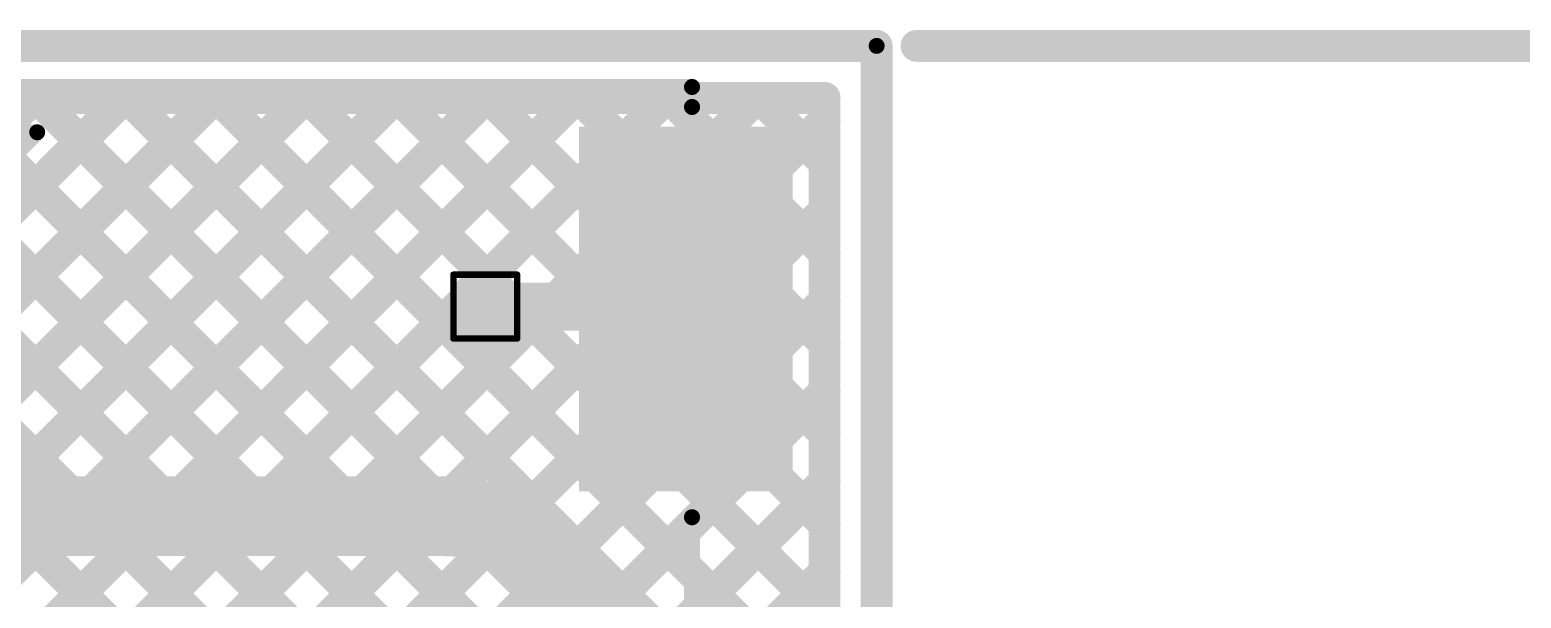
# Model space of a CAD drawing. Header units: inches. Extents: x 3 to 457, y -41 to 239.
# Drawn here: x 114.78 to 126.65, y 164.16 to 168.68 of the extents above; entities that cross this region are included whole.
import ezdxf

# ---------------------------------------------------------------- set-up
doc = ezdxf.new("R2010")
doc.units = ezdxf.units.IN
for name, color, linetype in [('Board Outline', 216, 'Continuous'), ('Bottom Layer', 5, 'Continuous'), ('Dimension', 6, 'Continuous'), ('Drill Drawing', 1, 'Continuous'), ('Fabrication', 76, 'Continuous'), ('Top Layer', 1, 'Continuous'), ('Top Overlay', 2, 'Continuous'), ('Top Paste', 8, 'Continuous'), ('Top Solder', 216, 'Continuous'), ('Via Holes', 16, 'Continuous')]:
    doc.layers.add(name, color=color, linetype=linetype)

# ---------------------------------------------------------------- blocks, each defined once
blk = doc.blocks.new('8_01A0_015200_19')
at = {"layer": 'Top Layer'}
blk.add_hatch(color=1, dxfattribs=at).paths.add_polyline_path([(-6.3, -0.14), (-4.7, -0.14), (-4.7, -2.94), (-6.3, -2.94)])
at = {"layer": 'Top Paste'}
blk.add_hatch(color=8, dxfattribs=at).paths.add_polyline_path([(-6.3, -0.14), (-4.7, -0.14), (-4.7, -2.94), (-6.3, -2.94)])
at = {"layer": 'Top Solder'}
blk.add_hatch(color=216, dxfattribs=at).paths.add_polyline_path([(-6.35, -0.09), (-4.65, -0.09), (-4.65, -2.99), (-6.35, -2.99)])
at = {"layer": 'Top Overlay'}
for points in [[(-5.55, 1.375, 0.127, 0.127, 0), (-5.55, 0.115, 0.127, 0.127, 0)], [(0, -2.605, 0.127, 0.127, 0), (-0.342, -2.946, 0.127, 0.127, 0)], [(0.342, -2.946, 0.127, 0.127, 0), (-0.342, -2.946, 0.127, 0.127, 0)], [(-5.55, -3.147, 0.127, 0.127, 0), (-5.55, -3.306, 0.127, 0.127, 0)], [(5.55, -3.306, 0.127, 0.127, 0), (-5.55, -3.306, 0.127, 0.127, 0)]]:
    blk.add_lwpolyline(points, format="xyseb", dxfattribs=at)
for points in [[(-5.582, 0.115, 0.0635, 0.0635, 1), (-5.518, 0.115, 0.0635, 0.0635, 1)], [(-0.373, -2.946, 0.0635, 0.0635, 1), (-0.31, -2.946, 0.0635, 0.0635, 1)], [(-0.373, -2.946, 0.0635, 0.0635, 1), (-0.31, -2.946, 0.0635, 0.0635, 1)], [(-5.582, -3.147, 0.0635, 0.0635, 1), (-5.518, -3.147, 0.0635, 0.0635, 1)], [(-5.582, -3.306, 0.0635, 0.0635, 1), (-5.518, -3.306, 0.0635, 0.0635, 1)], [(-5.582, -3.306, 0.0635, 0.0635, 1), (-5.518, -3.306, 0.0635, 0.0635, 1)]]:
    blk.add_lwpolyline(points, format="xyseb", close=True, dxfattribs=at)

msp = doc.modelspace()

# ---------------------------------------------------------------- hatches: boundary and pattern name
at = {"layer": 'Bottom Layer'}
h = msp.add_hatch(color=5, dxfattribs=at)
edge = h.paths.add_edge_path()
edge.add_arc((118.406, 166.481), 0.3, 0, 360)
at = {"layer": 'Top Layer'}
h = msp.add_hatch(color=1, dxfattribs=at)
edge = h.paths.add_edge_path()
edge.add_arc((118.406, 166.481), 0.3, 0, 360)
at = {"layer": 'Via Holes'}
h = msp.add_hatch(color=7, dxfattribs=at)
edge = h.paths.add_edge_path()
edge.add_arc((118.406, 166.481), 0.15, 0, 360)

# ---------------------------------------------------------------- linework, layer by layer
at = {"layer": 'Board Outline'}
for points in [[(107.481, 168.554, 0.127, 0.127, 0), (121.519, 168.554, 0.127, 0.127, 0)], [(121.519, 163.341, 0.127, 0.127, 0), (121.519, 168.554, 0.127, 0.127, 0)]]:
    msp.add_lwpolyline(points, format="xyseb", dxfattribs=at)
msp.add_lwpolyline([(121.487, 168.554, 0.0635, 0.0635, 1), (121.55, 168.554, 0.0635, 0.0635, 1)], format="xyseb", close=True, dxfattribs=at)
msp.add_lwpolyline([(121.487, 168.554, 0.0635, 0.0635, 1), (121.55, 168.554, 0.0635, 0.0635, 1)], format="xyseb", close=True, dxfattribs=at)
at = {"layer": 'Bottom Layer'}
for points in [[(98.898, 152.223, 0.254, 0.254, 0), (114.815, 168.14, 0.254, 0.254, 0)], [(98.898, 151.504, 0.254, 0.254, 0), (115.534, 168.14, 0.254, 0.254, 0)], [(98.898, 150.067, 0.254, 0.254, 0), (116.971, 168.14, 0.254, 0.254, 0)], [(98.898, 150.786, 0.254, 0.254, 0), (116.252, 168.14, 0.254, 0.254, 0)], [(104.868, 155.319, 0.254, 0.254, 0), (117.689, 168.14, 0.254, 0.254, 0)], [(105.966, 155.698, 0.254, 0.254, 0), (118.408, 168.14, 0.254, 0.254, 0)], [(106.688, 155.702, 0.254, 0.254, 0), (119.126, 168.14, 0.254, 0.254, 0)], [(107.406, 155.702, 0.254, 0.254, 0), (119.844, 168.14, 0.254, 0.254, 0)], [(107.895, 168.14, 0.254, 0.254, 0), (121.104, 168.14, 0.254, 0.254, 0)], [(108.125, 155.702, 0.254, 0.254, 0), (120.563, 168.14, 0.254, 0.254, 0)], [(111.249, 168.14, 0.254, 0.254, 0), (121.912, 157.477, 0.254, 0.254, 0)], [(111.967, 168.14, 0.254, 0.254, 0), (122.56, 157.547, 0.254, 0.254, 0)], [(112.686, 168.14, 0.254, 0.254, 0), (123.278, 157.547, 0.254, 0.254, 0)], [(113.404, 168.14, 0.254, 0.254, 0), (123.997, 157.547, 0.254, 0.254, 0)], [(114.122, 168.14, 0.254, 0.254, 0), (124.715, 157.547, 0.254, 0.254, 0)], [(114.841, 168.14, 0.254, 0.254, 0), (125.434, 157.547, 0.254, 0.254, 0)], [(115.559, 168.14, 0.254, 0.254, 0), (121.334, 162.365, 0.254, 0.254, 0)], [(116.278, 168.14, 0.254, 0.254, 0), (121.105, 163.313, 0.254, 0.254, 0)], [(116.996, 168.14, 0.254, 0.254, 0), (121.104, 164.032, 0.254, 0.254, 0)], [(117.715, 168.14, 0.254, 0.254, 0), (121.104, 164.75, 0.254, 0.254, 0)], [(118.433, 168.14, 0.254, 0.254, 0), (121.104, 165.469, 0.254, 0.254, 0)], [(119.151, 168.14, 0.254, 0.254, 0), (121.104, 166.187, 0.254, 0.254, 0)], [(119.87, 168.14, 0.254, 0.254, 0), (121.104, 166.906, 0.254, 0.254, 0)], [(120.588, 168.14, 0.254, 0.254, 0), (121.104, 167.624, 0.254, 0.254, 0)], [(121.104, 163.341, 0.254, 0.254, 0), (121.104, 168.14, 0.254, 0.254, 0)], [(108.843, 155.702, 0.254, 0.254, 0), (121.104, 167.963, 0.254, 0.254, 0)], [(109.562, 155.702, 0.254, 0.254, 0), (121.104, 167.245, 0.254, 0.254, 0)], [(110.28, 155.702, 0.254, 0.254, 0), (121.104, 166.526, 0.254, 0.254, 0)], [(110.998, 155.702, 0.254, 0.254, 0), (121.104, 165.808, 0.254, 0.254, 0)], [(111.717, 155.702, 0.254, 0.254, 0), (121.104, 165.089, 0.254, 0.254, 0)], [(112.435, 155.702, 0.254, 0.254, 0), (121.104, 164.371, 0.254, 0.254, 0)]]:
    msp.add_lwpolyline(points, format="xyseb", dxfattribs=at)
for points in [[(114.752, 168.14, 0.127, 0.127, 1), (114.879, 168.14, 0.127, 0.127, 1)], [(114.777, 168.14, 0.127, 0.127, 1), (114.904, 168.14, 0.127, 0.127, 1)], [(115.47, 168.14, 0.127, 0.127, 1), (115.597, 168.14, 0.127, 0.127, 1)], [(115.496, 168.14, 0.127, 0.127, 1), (115.623, 168.14, 0.127, 0.127, 1)], [(116.189, 168.14, 0.127, 0.127, 1), (116.316, 168.14, 0.127, 0.127, 1)], [(116.214, 168.14, 0.127, 0.127, 1), (116.341, 168.14, 0.127, 0.127, 1)], [(116.907, 168.14, 0.127, 0.127, 1), (117.034, 168.14, 0.127, 0.127, 1)], [(116.933, 168.14, 0.127, 0.127, 1), (117.06, 168.14, 0.127, 0.127, 1)], [(117.626, 168.14, 0.127, 0.127, 1), (117.753, 168.14, 0.127, 0.127, 1)], [(117.651, 168.14, 0.127, 0.127, 1), (117.778, 168.14, 0.127, 0.127, 1)], [(118.344, 168.14, 0.127, 0.127, 1), (118.471, 168.14, 0.127, 0.127, 1)], [(118.37, 168.14, 0.127, 0.127, 1), (118.497, 168.14, 0.127, 0.127, 1)], [(119.062, 168.14, 0.127, 0.127, 1), (119.189, 168.14, 0.127, 0.127, 1)], [(119.088, 168.14, 0.127, 0.127, 1), (119.215, 168.14, 0.127, 0.127, 1)], [(119.781, 168.14, 0.127, 0.127, 1), (119.908, 168.14, 0.127, 0.127, 1)], [(119.806, 168.14, 0.127, 0.127, 1), (119.933, 168.14, 0.127, 0.127, 1)], [(120.499, 168.14, 0.127, 0.127, 1), (120.626, 168.14, 0.127, 0.127, 1)], [(120.525, 168.14, 0.127, 0.127, 1), (120.652, 168.14, 0.127, 0.127, 1)], [(121.041, 168.14, 0.127, 0.127, 1), (121.168, 168.14, 0.127, 0.127, 1)], [(121.041, 168.14, 0.127, 0.127, 1), (121.168, 168.14, 0.127, 0.127, 1)], [(121.041, 167.963, 0.127, 0.127, 1), (121.168, 167.963, 0.127, 0.127, 1)], [(121.041, 167.624, 0.127, 0.127, 1), (121.168, 167.624, 0.127, 0.127, 1)], [(121.041, 167.245, 0.127, 0.127, 1), (121.168, 167.245, 0.127, 0.127, 1)], [(121.041, 166.906, 0.127, 0.127, 1), (121.168, 166.906, 0.127, 0.127, 1)], [(121.041, 166.526, 0.127, 0.127, 1), (121.168, 166.526, 0.127, 0.127, 1)], [(121.041, 166.187, 0.127, 0.127, 1), (121.168, 166.187, 0.127, 0.127, 1)], [(121.041, 165.808, 0.127, 0.127, 1), (121.168, 165.808, 0.127, 0.127, 1)], [(121.041, 165.469, 0.127, 0.127, 1), (121.168, 165.469, 0.127, 0.127, 1)], [(121.041, 165.089, 0.127, 0.127, 1), (121.168, 165.089, 0.127, 0.127, 1)], [(121.041, 164.75, 0.127, 0.127, 1), (121.168, 164.75, 0.127, 0.127, 1)], [(121.041, 164.371, 0.127, 0.127, 1), (121.168, 164.371, 0.127, 0.127, 1)]]:
    msp.add_lwpolyline(points, format="xyseb", close=True, dxfattribs=at)
at = {"layer": 'Dimension'}
msp.add_lwpolyline([(121.836, 168.554, 0.254, 0.254, 0), (250.342, 168.554, 0.254, 0.254, 0)], format="xyseb", dxfattribs=at)
msp.add_lwpolyline([(121.773, 168.554, 0.127, 0.127, 1), (121.9, 168.554, 0.127, 0.127, 1)], format="xyseb", close=True, dxfattribs=at)
at = {"layer": 'Drill Drawing'}
for points in [[(118.152, 166.735, 0.0508, 0.0508, 0), (118.66, 166.735, 0.0508, 0.0508, 0)], [(118.152, 166.227, 0.0508, 0.0508, 0), (118.152, 166.735, 0.0508, 0.0508, 0)], [(118.66, 166.227, 0.0508, 0.0508, 0), (118.66, 166.735, 0.0508, 0.0508, 0)], [(118.152, 166.227, 0.0508, 0.0508, 0), (118.66, 166.227, 0.0508, 0.0508, 0)]]:
    msp.add_lwpolyline(points, format="xyseb", dxfattribs=at)
for points in [[(118.139, 166.735, 0.0254, 0.0254, 1), (118.164, 166.735, 0.0254, 0.0254, 1)], [(118.139, 166.735, 0.0254, 0.0254, 1), (118.164, 166.735, 0.0254, 0.0254, 1)], [(118.647, 166.735, 0.0254, 0.0254, 1), (118.672, 166.735, 0.0254, 0.0254, 1)], [(118.647, 166.735, 0.0254, 0.0254, 1), (118.672, 166.735, 0.0254, 0.0254, 1)], [(118.139, 166.227, 0.0254, 0.0254, 1), (118.164, 166.227, 0.0254, 0.0254, 1)], [(118.139, 166.227, 0.0254, 0.0254, 1), (118.164, 166.227, 0.0254, 0.0254, 1)], [(118.647, 166.227, 0.0254, 0.0254, 1), (118.672, 166.227, 0.0254, 0.0254, 1)], [(118.647, 166.227, 0.0254, 0.0254, 1), (118.672, 166.227, 0.0254, 0.0254, 1)]]:
    msp.add_lwpolyline(points, format="xyseb", close=True, dxfattribs=at)
at = {"layer": 'Fabrication'}
for points in [[(107.481, 168.554, 0.254, 0.254, 0), (121.519, 168.554, 0.254, 0.254, 0)], [(121.519, 163.341, 0.254, 0.254, 0), (121.519, 168.554, 0.254, 0.254, 0)]]:
    msp.add_lwpolyline(points, format="xyseb", dxfattribs=at)
msp.add_lwpolyline([(121.455, 168.554, 0.127, 0.127, 1), (121.582, 168.554, 0.127, 0.127, 1)], format="xyseb", close=True, dxfattribs=at)
msp.add_lwpolyline([(121.455, 168.554, 0.127, 0.127, 1), (121.582, 168.554, 0.127, 0.127, 1)], format="xyseb", close=True, dxfattribs=at)
at = {"layer": 'Top Layer'}
for points in [[(118.406, 166.481, 0.381, 0.381, 0), (119.7, 166.481, 0.381, 0.381, 0)], [(113.036, 164.815, 0.635, 0.635, 0), (118.063, 164.815, 0.635, 0.635, 0)], [(118.063, 164.815, 0.635, 0.635, -0.414214), (119.345, 163.534, 0.635, 0.635, 0)]]:
    msp.add_lwpolyline(points, format="xyseb", dxfattribs=at)
for points in [[(118.31, 166.481, 0.191, 0.191, 1), (118.501, 166.481, 0.191, 0.191, 1)], [(119.604, 166.481, 0.191, 0.191, 1), (119.795, 166.481, 0.191, 0.191, 1)], [(117.905, 164.815, 0.318, 0.318, 1), (118.222, 164.815, 0.318, 0.318, 1)], [(117.905, 164.815, 0.318, 0.318, 1), (118.222, 164.815, 0.318, 0.318, 1)]]:
    msp.add_lwpolyline(points, format="xyseb", close=True, dxfattribs=at)

# ---------------------------------------------------------------- block references
at = {"rotation": 180}
msp.add_blockref('8_01A0_015200_19', (114.5, 164.921), dxfattribs=at)

doc.saveas('drawing.dxf')
